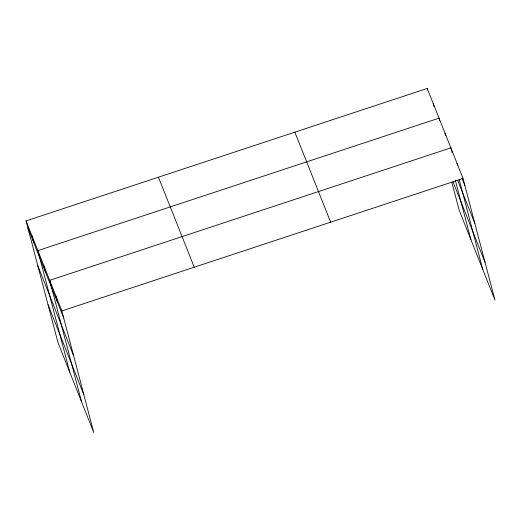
<?xml version="1.0" encoding="UTF-8"?>
<svg xmlns="http://www.w3.org/2000/svg" width="521" height="521" viewBox="0 0 521 521"><rect width="100%" height="100%" fill="white"/><g stroke="black" fill="none" stroke-linecap="round" stroke-linejoin="round"><path stroke-width="0.78" d="M26.05 220.904L61.862 310.92L93.767 432.547L57.961 342.531L26.05 220.904L427.233 88.453L463.039 178.469L494.95 300.096L459.138 210.08L451.85 182.304M61.862 310.92L463.039 178.469M461.997 178.254L464.895 185.541M457.614 180.116L474.813 223.346M453.062 181.933L485.031 262.297M294.84 132.158L330.653 222.18M158.443 177.192L194.248 267.214M27.906 227.977L63.718 317.992M37.825 265.775L73.63 355.797M48.043 304.726L83.848 394.749M456.956 163.171L457.575 165.528M452.104 152.581L450.867 147.866L49.684 280.318L81.595 401.945M459.196 179.621L482.772 269.494M444.96 133.011L445.579 135.369M439.665 120.514L439.047 118.156L37.87 250.608L69.775 372.235M455.315 180.168L470.958 239.784M433.14 103.308L433.967 106.447M427.233 88.453L427.643 90.022M55.773 295.615L57.629 302.688M43.777 265.463L45.633 272.535M31.957 235.752L33.813 242.825"/></g></svg>
